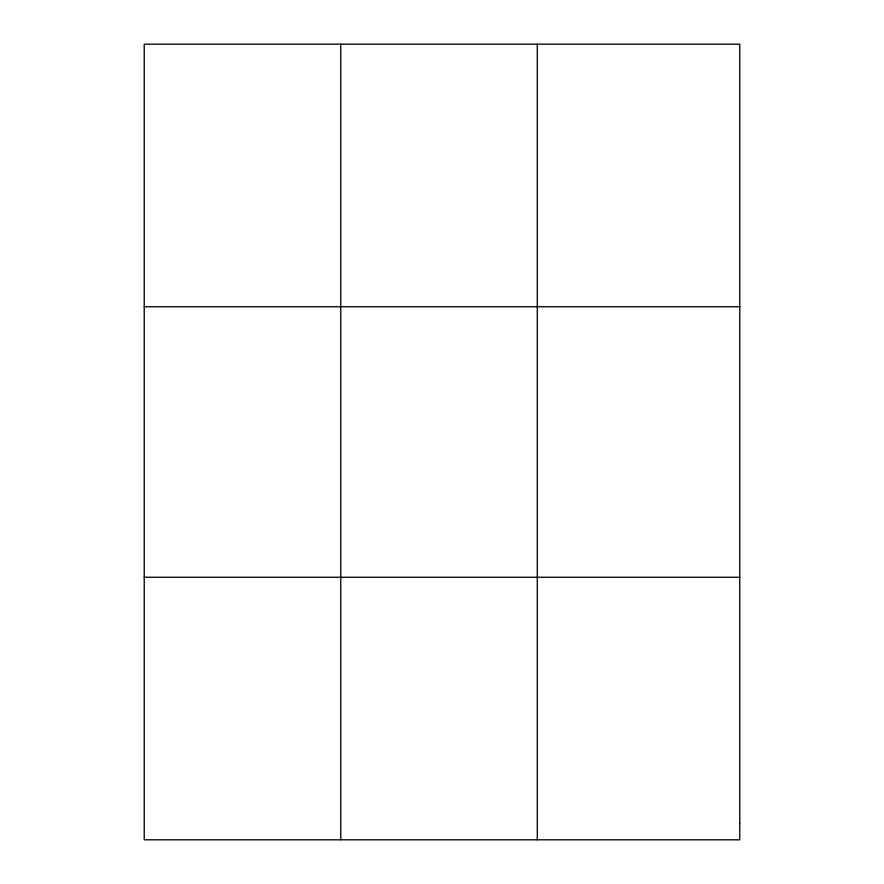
<?xml version="1.0" encoding="UTF-8"?>
<svg xmlns="http://www.w3.org/2000/svg" width="884" height="884" viewBox="0 0 884 884"><rect width="100%" height="100%" fill="white"/><g stroke="black" fill="none" stroke-linecap="round" stroke-linejoin="round"><path stroke-width="1.33" d="M340.76 839.8L340.76 44.2M537.284 839.8L537.284 44.2M144.225 306.748L739.775 306.748M144.225 577.252L739.775 577.252M739.775 823.391L739.775 839.8L144.225 839.8L144.225 44.2L739.775 44.2L739.775 823.391"/></g></svg>
